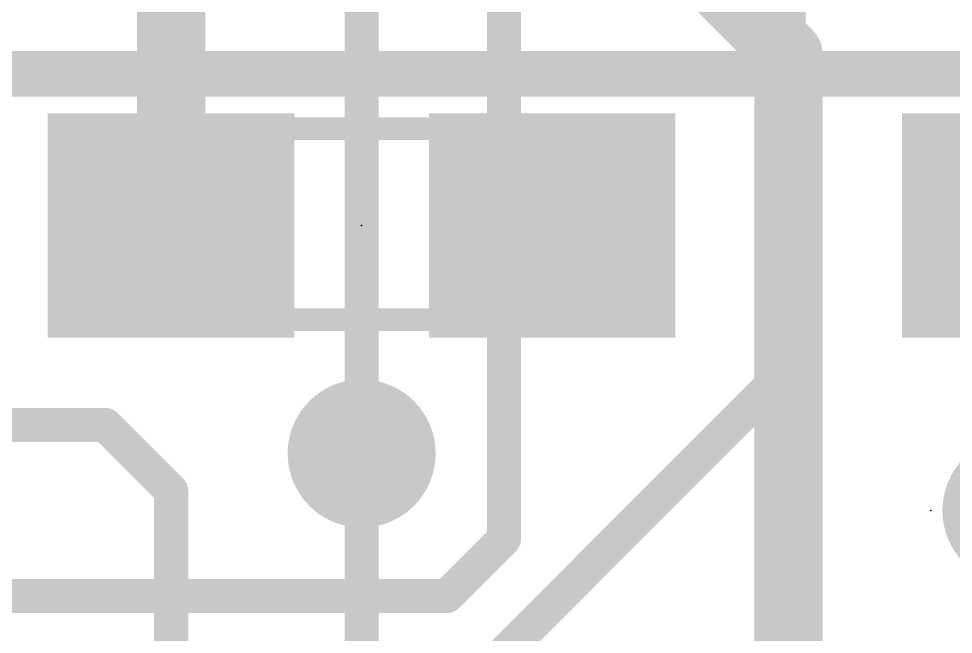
# Model space of a CAD drawing. Extents: x -41 to 66, y -18 to 51.
# Drawn here: x 8.63 to 12.8, y 9.608 to 12.352 of the extents above; entities that cross this region are included whole.
import ezdxf

# ---------------------------------------------------------------- set-up
doc = ezdxf.new("R2010")
doc.units = 0
for name, color, linetype in [('1', 12, 'CONTINUOUS'), ('16', 132, 'CONTINUOUS'), ('18', 110, 'CONTINUOUS'), ('22', 40, 'CONTINUOUS'), ('23', 53, 'CONTINUOUS'), ('24', 53, 'CONTINUOUS'), ('51', 53, 'CONTINUOUS')]:
    doc.layers.add(name, color=color, linetype=linetype)

# ---------------------------------------------------------------- blocks, each defined once
blk = doc.blocks.new('RECT')
blk.add_solid([(-0.5, -0.5), (0.5, -0.5), (-0.5, 0.5), (0.5, 0.5)])
blk = doc.blocks.new('ROUNDV')
at = {"const_width": 0.5}
blk.add_lwpolyline([(0, -0.25, 1), (0, 0.25, 1), (0, -0.25)], format="xyb", dxfattribs=at)

msp = doc.modelspace()

# ---------------------------------------------------------------- linework, layer by layer
at = {"layer": '1'}
for points, const_width in [([(11.647, 12.61), (12.065, 12.192)], 0.3048), ([(9.31, 11.43), (9.31, 12.571)], 0.3048), ([(12.065, 12.192), (12.065, 7.239)], 0.3048), ([(9.017, 10.541), (8.255, 10.541)], 0.1524), ([(9.31, 10.248), (9.017, 10.541)], 0.1524), ([(10.16, 7.239), (10.16, 10.414)], 0.1524), ([(9.31, 8.89), (9.31, 10.248)], 0.1524)]:
    msp.add_lwpolyline(points, dxfattribs=dict(at, const_width=const_width))
for points, const_width in [([(12.1412, 12.192, 1), (11.9888, 12.192)], 0.1524), ([(12.0111, 12.1381, 1), (12.1189, 12.2459)], 0.1524), ([(9.2338, 11.43, 1), (9.3862, 11.43)], 0.1524), ([(9.0439, 10.5679, 1), (8.9901, 10.5141)], 0.0762), ([(9.017, 10.5029, 1), (9.017, 10.5791)], 0.0762), ([(10.1981, 10.414, 1), (10.1219, 10.414)], 0.0762), ([(9.3481, 10.248, 1), (9.2719, 10.248)], 0.0762), ([(9.2831, 10.2211, 1), (9.3369, 10.2749)], 0.0762)]:
    msp.add_lwpolyline(points, format="xyb", dxfattribs=dict(at, const_width=const_width))
at = {"layer": '16', "const_width": 0.1524}
for points in [[(10.16, 10.414), (10.16, 13.97)], [(10.795, 10.033), (10.795, 12.96)], [(12.065, 12.96), (12.065, 10.795)], [(12.065, 10.795), (10.16, 8.89)], [(10.541, 9.779), (10.795, 10.033)], [(8.2804, 9.779), (10.541, 9.779)]]:
    msp.add_lwpolyline(points, dxfattribs=at)
at = {"layer": '16', "const_width": 0.0762}
for points in [[(12.0919, 10.7681, 1), (12.0381, 10.8219)], [(12.0269, 10.795, 1), (12.1031, 10.795)], [(10.1219, 10.414, 1), (10.1981, 10.414)], [(10.8219, 10.0061, 1), (10.7681, 10.0599)], [(10.7569, 10.033, 1), (10.8331, 10.033)], [(10.5141, 9.8059, 1), (10.5679, 9.7521)], [(10.541, 9.7409, 1), (10.541, 9.8171)]]:
    msp.add_lwpolyline(points, format="xyb", dxfattribs=at)
at = {"layer": '22', "const_width": 0.2032}
msp.add_lwpolyline([(7.8232, 12.1063), (17.5768, 12.1063)], dxfattribs=at)
at = {"layer": '23'}
msp.add_point((10.16, 11.43), dxfattribs=at)
at = {"layer": '24'}
msp.add_point((12.7, 10.16), dxfattribs=at)
at = {"layer": '51', "const_width": 0.1016}
for points in [[(9.804, 11.862), (10.516, 11.862)], [(9.804, 11.011), (10.516, 11.011)]]:
    msp.add_lwpolyline(points, dxfattribs=at)
at = {"layer": '51', "const_width": 0.0508}
for points in [[(9.804, 11.8874, 1), (9.804, 11.8366)], [(10.516, 11.8366, 1), (10.516, 11.8874)], [(9.804, 11.0364, 1), (9.804, 10.9856)], [(10.516, 10.9856, 1), (10.516, 11.0364)]]:
    msp.add_lwpolyline(points, format="xyb", dxfattribs=at)

# ---------------------------------------------------------------- block references
at = {"layer": '1', "xscale": 1.1}
for p in [(9.31, 11.43), (11.01, 11.43), (13.12, 11.43)]:
    msp.add_blockref('RECT', p, dxfattribs=at)
at = {"layer": '18', "xscale": 0.6604, "yscale": 0.6604}
for p in [(10.16, 10.414), (10.16, 10.414), (13.081, 10.16), (13.081, 10.16)]:
    msp.add_blockref('ROUNDV', p, dxfattribs=at)
at = {"layer": '51', "xscale": 0.5001, "yscale": 0.95}
for p in [(9.5719, 11.4351), (10.7402, 11.4351)]:
    msp.add_blockref('RECT', p, dxfattribs=at)

doc.saveas('drawing.dxf')
